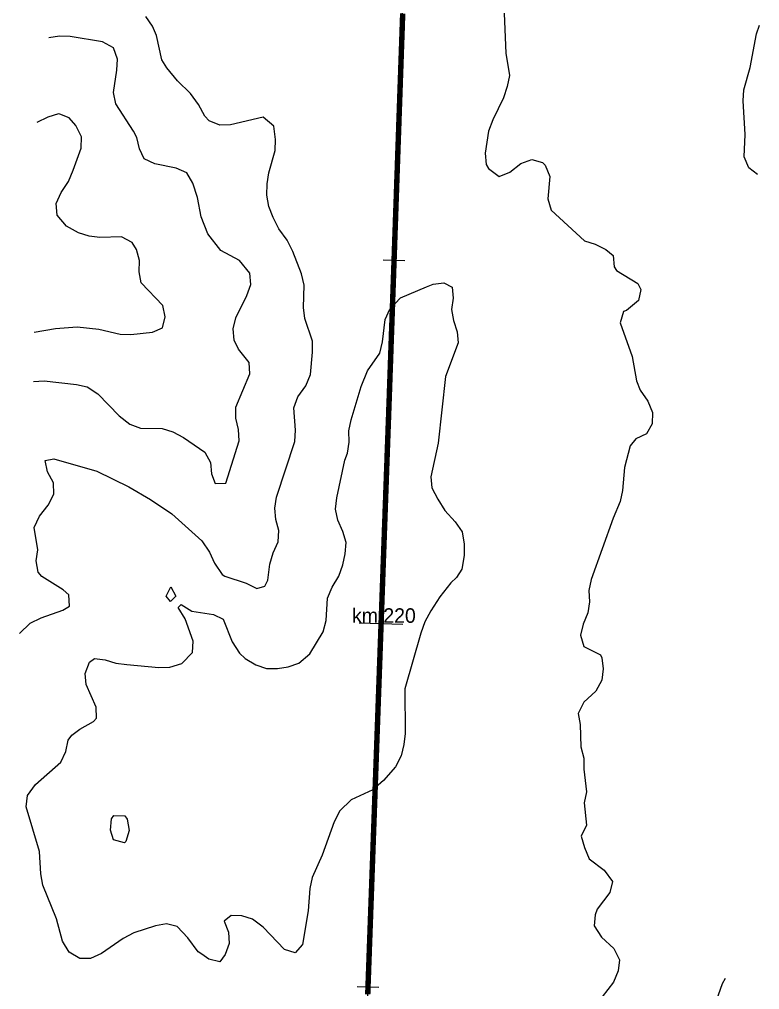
# Model space of a CAD drawing. Header units: metres. Extents: x 697254 to 930473, y 8023396 to 8227001.
# Drawn here: x 777368 to 779406, y 8150472 to 8153143 of the extents above; entities that cross this region are included whole.
import ezdxf

# ---------------------------------------------------------------- set-up
doc = ezdxf.new("R2010")
doc.units = ezdxf.units.M
for name, color, linetype in [('ALIGNMENT_FITTED', 4, 'Continuous'), ('CENTRELINE', 7, 'Continuous'), ('CHAINAGE', 7, 'Continuous'), ('CONTOUR_10M', 33, 'Continuous'), ('CONTOUR_INDEX_50M', 34, 'Continuous'), ('GRADE_0-4', 3, 'Continuous')]:
    doc.layers.add(name, color=color, linetype=linetype)

msp = doc.modelspace()

# ---------------------------------------------------------------- linework, layer by layer
at = {"layer": 'ALIGNMENT_FITTED'}
msp.add_line((778303.7, 8149803), (778452.1, 8153968.8), dxfattribs=at)
at = {"layer": 'CENTRELINE'}
msp.add_polyline3d([(778327.2, 8150469.2, 1307.1), (778327.6, 8150479.2, 1307), (778327.9, 8150489.2, 1306.9), (778328.3, 8150499.2, 1306.7), (778328.7, 8150509.2, 1306.7), (778329, 8150519.2, 1306.7), (778329.4, 8150529.2, 1306.7), (778329.7, 8150539.2, 1306.7), (778330.1, 8150549.2, 1306.7), (778330.5, 8150559.2, 1306.7), (778330.8, 8150569.2, 1306.7), (778331.2, 8150579.2, 1306.7), (778331.5, 8150589.2, 1306.8), (778331.9, 8150599.2, 1306.7), (778332.3, 8150609.2, 1306.6), (778332.6, 8150619.1, 1306.5), (778333, 8150629.1, 1306.5), (778333.3, 8150639.1, 1306.6), (778333.7, 8150649.1, 1306.8), (778334.1, 8150659.1, 1306.8), (778334.4, 8150669.1, 1306.8), (778334.8, 8150679.1, 1306.8), (778335.1, 8150689.1, 1306.9), (778335.5, 8150699.1, 1307.3), (778335.9, 8150709.1, 1307.6), (778336.2, 8150719.1, 1307.9), (778336.6, 8150729.1, 1307.9), (778336.9, 8150739.1, 1307.9), (778337.3, 8150749.1, 1307.9), (778337.7, 8150759.1, 1307.9), (778338, 8150769.1, 1308), (778338.4, 8150779.1, 1308), (778338.7, 8150789.1, 1307.9), (778339.1, 8150799.1, 1307.7), (778339.5, 8150809.1, 1307.6), (778339.8, 8150819.1, 1307.7), (778340.2, 8150829.1, 1307.9), (778340.5, 8150839.1, 1308), (778340.9, 8150849.1, 1308.1), (778341.3, 8150859.1, 1308.3), (778341.6, 8150869.1, 1308.4), (778342, 8150879.1, 1308.5), (778342.3, 8150889.1, 1308.5), (778342.7, 8150899.1, 1308.6), (778343.1, 8150909.1, 1308.7), (778343.4, 8150919.1, 1308.8), (778343.8, 8150929.1, 1308.9), (778344.2, 8150939.1, 1309), (778344.5, 8150949.1, 1309.1), (778344.9, 8150959.1, 1309.2), (778345.2, 8150969.1, 1309.3), (778345.6, 8150979.1, 1309.4), (778346, 8150989.1, 1309.5), (778346.3, 8150999.1, 1309.6), (778346.7, 8151009.1, 1309.8), (778347, 8151019.1, 1310), (778347.4, 8151029.1, 1310.2), (778347.8, 8151039.1, 1310.3), (778348.1, 8151049.1, 1310.5), (778348.5, 8151059.1, 1310.6), (778348.8, 8151069.1, 1310.6), (778349.2, 8151079.1, 1310.7), (778349.6, 8151089.1, 1310.8), (778349.9, 8151099.1, 1311.1), (778350.3, 8151109.1, 1311.3), (778350.6, 8151119.1, 1311.6), (778351, 8151129.1, 1311.6), (778351.4, 8151139.1, 1311.7), (778351.7, 8151149.1, 1311.7), (778352.1, 8151159.1, 1311.8), (778352.4, 8151169.1, 1311.8), (778352.8, 8151179.1, 1311.9), (778353.2, 8151189.1, 1311.9), (778353.5, 8151199.1, 1312), (778353.9, 8151209.1, 1312), (778354.2, 8151219.1, 1312.1), (778354.6, 8151229.1, 1312.3), (778355, 8151239.1, 1312.4), (778355.3, 8151249.1, 1312.4), (778355.7, 8151259.1, 1312.3), (778356, 8151269.1, 1312.2), (778356.4, 8151279.1, 1312.2), (778356.8, 8151289.1, 1312.2), (778357.1, 8151299.1, 1312.3), (778357.5, 8151309.1, 1312.3), (778357.8, 8151319.1, 1312.4), (778358.2, 8151329.1, 1312.5), (778358.6, 8151339.1, 1312.7), (778358.9, 8151349.1, 1313), (778359.3, 8151359.1, 1313.2), (778359.6, 8151369.1, 1313.3), (778360, 8151379.1, 1313.4), (778360.4, 8151389.1, 1313.4), (778360.7, 8151399.1, 1313.6), (778361.1, 8151409.1, 1313.8), (778361.4, 8151419.1, 1314), (778361.8, 8151429.1, 1314.2), (778362.2, 8151439.1, 1314.4), (778362.5, 8151449.1, 1314.6), (778362.9, 8151459.1, 1314.7), (778363.2, 8151469.1, 1314.6), (778363.6, 8151479.1, 1314.4), (778364, 8151489.1, 1314.3), (778364.3, 8151499.1, 1314.3), (778364.7, 8151509.1, 1314.2), (778365.1, 8151519.1, 1314.1), (778365.4, 8151529.1, 1314.1), (778365.8, 8151539.1, 1314), (778366.1, 8151549.1, 1313.9), (778366.5, 8151559.1, 1313.8), (778366.9, 8151569.1, 1313.7), (778367.2, 8151579.1, 1313.6), (778367.6, 8151589.1, 1313.8), (778367.9, 8151599.1, 1314), (778368.3, 8151609.1, 1314.2), (778368.7, 8151619.1, 1314.4), (778369, 8151629.1, 1314.5), (778369.4, 8151639.1, 1314.7), (778369.7, 8151649.1, 1314.3), (778370.1, 8151659.1, 1313.9), (778370.5, 8151669.1, 1313.4), (778370.8, 8151679.1, 1313.2), (778371.2, 8151689.1, 1312.9), (778371.5, 8151699.1, 1312.7), (778371.9, 8151709.1, 1312.6), (778372.3, 8151719, 1312.5), (778372.6, 8151729, 1312.4), (778373, 8151739, 1312.3), (778373.3, 8151749, 1312.1), (778373.7, 8151759, 1311.8), (778374.1, 8151769, 1311.7), (778374.4, 8151779, 1311.5), (778374.8, 8151789, 1311.4), (778375.1, 8151799, 1311.3), (778375.5, 8151809, 1311.2), (778375.9, 8151819, 1311.2), (778376.2, 8151829, 1311.1), (778376.6, 8151839, 1310.9), (778376.9, 8151849, 1310.7), (778377.3, 8151859, 1310.6), (778377.7, 8151869, 1310.6), (778378, 8151879, 1310.6), (778378.4, 8151889, 1310.5), (778378.7, 8151899, 1310.5), (778379.1, 8151909, 1310.5), (778379.5, 8151919, 1310.5), (778379.8, 8151929, 1310.6), (778380.2, 8151939, 1310.7), (778380.5, 8151949, 1310.7), (778380.9, 8151959, 1310.7), (778381.3, 8151969, 1310.8), (778381.6, 8151979, 1310.8), (778382, 8151989, 1310.9), (778382.4, 8151999, 1310.9), (778382.7, 8152009, 1311), (778383.1, 8152019, 1311), (778383.4, 8152029, 1310.9), (778383.8, 8152039, 1310.9), (778384.2, 8152049, 1311.1), (778384.5, 8152059, 1311.3), (778384.9, 8152069, 1311.5), (778385.2, 8152079, 1311.5), (778385.6, 8152089, 1311.5), (778386, 8152099, 1311.5), (778386.3, 8152109, 1311.6), (778386.7, 8152119, 1311.6), (778387, 8152129, 1311.7), (778387.4, 8152139, 1311.8), (778387.7, 8152149, 1312), (778388.1, 8152159, 1312.2), (778388.4, 8152169, 1312), (778388.8, 8152179, 1311.7), (778389.1, 8152189, 1311.4), (778389.5, 8152199, 1311.2), (778389.8, 8152209, 1310.9), (778390.2, 8152219, 1310.7), (778390.5, 8152229, 1310.6), (778390.9, 8152239, 1310.6), (778391.2, 8152249, 1310.6), (778391.6, 8152259, 1310.7), (778391.9, 8152269, 1310.9), (778392.3, 8152279, 1311.2), (778392.6, 8152289, 1311.2), (778393, 8152299, 1311), (778393.4, 8152309, 1310.8), (778393.7, 8152319, 1310.6), (778394.1, 8152329, 1310.4), (778394.4, 8152339, 1310.2), (778394.8, 8152349, 1310), (778395.1, 8152359, 1309.8), (778395.5, 8152369, 1309.5), (778395.8, 8152379, 1309.4), (778396.2, 8152389, 1309.4), (778396.5, 8152399, 1309.5), (778396.9, 8152409, 1309.5), (778397.2, 8152419, 1309.2), (778397.6, 8152429, 1308.9), (778397.9, 8152439, 1308.5), (778398.3, 8152449, 1308.4), (778398.6, 8152459, 1308.2), (778399, 8152469, 1308.1), (778399.3, 8152479, 1308.3), (778399.7, 8152489, 1308.5), (778400, 8152499, 1308.8), (778400.4, 8152509, 1308.5), (778400.7, 8152519, 1308.2), (778401.1, 8152529, 1307.8), (778401.4, 8152539, 1307.5), (778401.8, 8152549, 1307.1), (778402.1, 8152559, 1306.8), (778402.5, 8152569, 1306.7), (778402.8, 8152579, 1306.7), (778403.2, 8152589, 1306.7), (778403.5, 8152599, 1306.6), (778403.9, 8152609, 1306.6), (778404.2, 8152619, 1306.6), (778404.6, 8152629, 1306.5), (778404.9, 8152639, 1306.4), (778405.3, 8152649, 1306.3), (778405.6, 8152659, 1306.2), (778406, 8152669, 1306.3), (778406.3, 8152679, 1306.3), (778406.7, 8152689, 1306.3), (778407, 8152699, 1306.4), (778407.4, 8152709, 1306.4), (778407.7, 8152719, 1306.4), (778408.1, 8152729, 1306.3), (778408.4, 8152739, 1306.3), (778408.8, 8152749, 1306.3), (778409.1, 8152759, 1306.1), (778409.5, 8152769, 1306), (778409.8, 8152779, 1305.9), (778410.2, 8152789, 1305.9), (778410.5, 8152799, 1305.9), (778410.9, 8152809, 1305.9), (778411.2, 8152819, 1305.9), (778411.6, 8152829, 1305.8), (778411.9, 8152839, 1305.7), (778412.3, 8152849, 1305.9), (778412.6, 8152859, 1306.1), (778413, 8152869, 1306.2), (778413.3, 8152879, 1306.3), (778413.7, 8152889, 1306.4), (778414, 8152899, 1306.5), (778414.4, 8152909, 1306.5), (778414.7, 8152919, 1306.4), (778415.1, 8152929, 1306.4), (778415.4, 8152939, 1306.5), (778415.8, 8152949, 1306.7), (778416.1, 8152959, 1306.9), (778416.5, 8152969, 1307.1), (778416.8, 8152979, 1307.3), (778417.2, 8152989, 1307.5), (778417.5, 8152999, 1307.8), (778417.9, 8153009, 1308), (778418.2, 8153019, 1308.2), (778418.6, 8153029, 1308.4), (778418.9, 8153039, 1308.5), (778419.3, 8153049, 1308.6), (778419.6, 8153059, 1308.6), (778420, 8153069, 1308.5), (778420.3, 8153079, 1308.5), (778420.7, 8153089, 1308.5), (778421, 8153099, 1308.5), (778421.4, 8153109, 1308.5), (778421.7, 8153119, 1308.5), (778422.1, 8153129, 1308.5), (778422.4, 8153139, 1308.6), (778422.8, 8153149, 1308.6)], dxfattribs=at)
at = {"layer": 'CHAINAGE'}
for p, q in [((778429.3, 8152477.9), (778369.3, 8152480)), ((778423.6, 8151476.9), (778303.6, 8151481.2)), ((778357.6, 8150478.1), (778297.6, 8150480.2))]:
    msp.add_line(p, q, dxfattribs=at)
at = {"layer": 'CONTOUR_10M'}
for points, elevation in [([(777406.6, 8152146.6), (777436.2, 8152147.8), (777525, 8152138.1), (777554.6, 8152131.4), (777584, 8152111.9), (777642.5, 8152051.5), (777671.8, 8152028.3), (777701.3, 8152017.3), (777760.6, 8152016.5), (777790.1, 8152007.4), (777819.6, 8151991.7), (777878.3, 8151951.5), (777894.3, 8151922.8), (777896.8, 8151892), (777906.9, 8151865.6), (777936.5, 8151866.7), (777972.5, 8151983.3), (777971.5, 8152014.1), (777964.1, 8152044.9), (777963.7, 8152075.7), (778002.1, 8152167.5), (778000.3, 8152198.2), (777971, 8152234.8), (777959.3, 8152260.3), (777956.1, 8152291.1), (777963.8, 8152321.8), (777994.2, 8152382.9), (778005.1, 8152413.5), (778002.3, 8152444.3), (777974.2, 8152479), (777922.5, 8152506.9), (777886.2, 8152553), (777868.1, 8152599.8), (777857.9, 8152652.4), (777845.5, 8152692.4), (777829.1, 8152720.8), (777799.6, 8152733.3), (777740.5, 8152745), (777711, 8152759.2), (777698.8, 8152786.6), (777691.5, 8152817.5), (777682.4, 8152835.5), (777633.1, 8152910.5), (777626.9, 8152941.4), (777636.5, 8153002.8), (777638.2, 8153033.5), (777626.9, 8153064.4), (777596.6, 8153081.3), (777507.9, 8153096.2), (777478.3, 8153097.1), (777448.5, 8153092.4)], 1290), ([(777408.3, 8152282.3), (777467.7, 8152291.9), (777527.1, 8152297.1), (777586.3, 8152289.9), (777645.4, 8152276.4), (777675.1, 8152275.6), (777734.4, 8152281.8), (777762.1, 8152293.6), (777769.3, 8152324.3), (777763.2, 8152355.1), (777703.2, 8152417.4), (777697.7, 8152448.3), (777698.3, 8152479), (777690.4, 8152509.9), (777678.4, 8152529), (777648.9, 8152544.3), (777589.6, 8152542.4), (777560, 8152546.3), (777530.5, 8152555.3), (777497.5, 8152573.9), (777471.8, 8152603.9), (777469.1, 8152635.8), (777482.4, 8152666.4), (777502.8, 8152696.9), (777516.2, 8152727.5), (777538.2, 8152788.7), (777539, 8152819.5), (777523.4, 8152850.4), (777505, 8152872.1), (777479.2, 8152881.8), (777475.5, 8152883), (777445.7, 8152873.5), (777415.9, 8152858.9)], 1280), ([(778488.4, 8152407.2), (778506.9, 8152413.7), (778536.6, 8152418.1), (778559.1, 8152406.2), (778562.2, 8152375.4), (778557.6, 8152344.7), (778563.1, 8152313.9), (778572.8, 8152283), (778575.4, 8152252.2), (778540.5, 8152160.4), (778521.2, 8151976.1), (778500.2, 8151884.1), (778503.2, 8151853.3), (778519.7, 8151822.3), (778539.2, 8151791.3), (778567.2, 8151760.2), (778587, 8151732.5), (778592, 8151698.3), (778591.9, 8151667.6), (778585.6, 8151629.5), (778571.4, 8151606.3), (778555.5, 8151591.8), (778525.3, 8151553.3), (778500.6, 8151515), (778484.1, 8151484.4), (778473.1, 8151453.8), (778428.7, 8151300.6), (778430.1, 8151177.5), (778426.5, 8151146.8), (778418.7, 8151116.1), (778403.3, 8151085.6), (778370.5, 8151047.9), (778340.5, 8151022.2), (778280.8, 8150994.6), (778249.6, 8150964.6), (778234.4, 8150934), (778201.5, 8150842.1), (778174.2, 8150781), (778167.1, 8150750.3), (778162.5, 8150688.9), (778147.1, 8150596.8), (778127.1, 8150573.3), (778097.6, 8150582.4), (778039.1, 8150644), (778009.7, 8150666.6), (777980.2, 8150675.6), (777950.6, 8150676.3), (777931.4, 8150661.1), (777943.6, 8150630.2), (777945, 8150599.4), (777934.6, 8150568.8), (777919.3, 8150549.3), (777889.7, 8150556), (777869.7, 8150569.7), (777860.3, 8150576.6), (777831.2, 8150614.9), (777802, 8150646), (777772.4, 8150653.8), (777742.7, 8150647.9), (777683.2, 8150629.1), (777653.3, 8150613.4), (777593.5, 8150572.2), (777563.7, 8150558.3), (777534, 8150558.3), (777504.6, 8150575.4), (777486.7, 8150605.4), (777470.2, 8150667.2), (777432.4, 8150759.9), (777427, 8150790.8), (777422.8, 8150852.3), (777386.8, 8150975.8), (777390.6, 8151006.6), (777411.9, 8151037), (777481.8, 8151098.4), (777495.9, 8151128.2), (777502.2, 8151158.9), (777512.4, 8151172.8), (777534.4, 8151189.2), (777572.2, 8151210.2), (777579.8, 8151219.4), (777579.4, 8151250.2), (777551.6, 8151312.1), (777549, 8151342.8), (777561, 8151373.5), (777574.5, 8151383.4), (777604.1, 8151380.1), (777633.6, 8151371.2), (777663.2, 8151367), (777752, 8151358.9), (777781.7, 8151360.1), (777814.9, 8151370.1), (777844.5, 8151400.5), (777846, 8151431.2), (777823.8, 8151493.1), (777805.4, 8151524.1), (777813.6, 8151532.8), (777843, 8151513.6), (777902.1, 8151504.9), (777928.5, 8151491.7), (777953.8, 8151429.8), (777974.2, 8151398.8), (777989.5, 8151383.8), (778018.9, 8151366.4), (778048.4, 8151356.6), (778078.1, 8151356.2), (778107.8, 8151361), (778137.5, 8151371.1), (778167.4, 8151396.3), (778204.2, 8151457.3), (778212, 8151488), (778215.9, 8151549.4), (778228.9, 8151580), (778247.7, 8151610.6), (778258.5, 8151641.2), (778264.7, 8151671.8), (778267.3, 8151702.6), (778258.1, 8151733.5), (778244.5, 8151764.4), (778237.9, 8151795.2), (778241.6, 8151826), (778263.4, 8151929.7), (778271.2, 8151948.6), (778275.3, 8151979.3), (778274.8, 8152010.1), (778280.8, 8152040.8), (778308.6, 8152132.7), (778326, 8152175.8), (778359.8, 8152224.3), (778367.1, 8152255), (778375.1, 8152316.4), (778387.5, 8152345), (778417.5, 8152376.6), (778488.4, 8152407.2)], 1310), ([(777771.5, 8151555.3), (777784.6, 8151581.1), (777798.7, 8151554.9), (777784, 8151540.6), (777771.5, 8151555.3)], 1310), ([(777621.5, 8150942), (777628.1, 8150951.8), (777657.7, 8150950.8), (777664.1, 8150941.5), (777669.9, 8150910.6), (777660.7, 8150880), (777656.8, 8150876.2), (777627.2, 8150884.8), (777618.9, 8150911.3), (777621.5, 8150942)], 1320)]:
    msp.add_lwpolyline(points, dxfattribs=dict(at, elevation=elevation))
at = {"layer": 'CONTOUR_INDEX_50M', "elevation": 1300}
for points in [[(778700.8, 8153204.2), (778707, 8153050.3), (778717.4, 8152988.6), (778711, 8152957.9), (778700.3, 8152927.3), (778671.1, 8152866.2), (778659.7, 8152835.6), (778649.9, 8152774.2), (778653.1, 8152743.4), (778659.3, 8152732.2), (778688.7, 8152710.6), (778718.5, 8152722.7), (778748.5, 8152746.1), (778778.3, 8152757.3), (778807.8, 8152749.2), (778815.7, 8152741.2), (778828.6, 8152710.3), (778822.5, 8152648.9), (778832, 8152618), (778923.6, 8152533.4), (778953.2, 8152524.1), (778982.5, 8152509.1), (779002.9, 8152492.7), (779005.5, 8152461.9), (779011.4, 8152451.3), (779070.2, 8152415.5), (779078.4, 8152399.4), (779071.9, 8152368.8), (779039.6, 8152341.2), (779031.3, 8152338.5), (779022.2, 8152307.9), (779054.7, 8152215.2), (779066.7, 8152148), (779077.2, 8152122.6), (779098.1, 8152091.6), (779110.7, 8152060.6), (779110.1, 8152029.9), (779094.5, 8152001.7), (779064.6, 8151988.8), (779049.4, 8151969.2), (779034, 8151909.4), (779028.6, 8151846.4), (779022.1, 8151815.7), (779002.5, 8151770.4), (778942.4, 8151601.4), (778936, 8151570.8), (778937.1, 8151540), (778932.6, 8151509.3), (778920.3, 8151478.7), (778912.6, 8151448), (778921.8, 8151417.1), (778967.9, 8151393.6), (778971.5, 8151385.7), (778975.1, 8151354.9), (778971.8, 8151324.2), (778954.8, 8151293.7), (778921.4, 8151263.4), (778906.1, 8151232.8), (778911.6, 8151202), (778913.2, 8151140.4), (778922, 8151109.5), (778921.9, 8151078.8), (778929, 8151017.2), (778923, 8150986.5), (778928.7, 8150924.9), (778914.8, 8150894.3), (778923.4, 8150863.4), (778936.7, 8150832.5), (778977.5, 8150801.2), (779000.7, 8150770.1), (778993.2, 8150739.5), (778958.7, 8150693.5), (778952.7, 8150678.5), (778950.7, 8150647.8), (778970.5, 8150616.7), (779004.7, 8150585.5), (779020.4, 8150554.6), (779015.9, 8150523.9), (779003.2, 8150493.3), (778956.7, 8150432.4)], [(777367.9, 8151453), (777397.9, 8151480.6), (777427.7, 8151495.9), (777487.3, 8151516.6), (777506.2, 8151528), (777503.8, 8151558.8), (777488, 8151572.9), (777429.2, 8151609.6), (777419.3, 8151621.4), (777414, 8151652.2), (777418.3, 8151682.9), (777408.5, 8151744.6), (777423.4, 8151775.1), (777447.5, 8151805.6), (777462.4, 8151836.1), (777461.9, 8151866.9), (777445.1, 8151897.9), (777438.9, 8151928.7), (777463.1, 8151932.9), (777581.2, 8151899.3), (777669.6, 8151856.6), (777728.4, 8151821.7), (777787.2, 8151781.6), (777870, 8151707.8), (777890.8, 8151676.7), (777904.6, 8151645.8), (777926.4, 8151614.8), (777933.2, 8151610.2), (777992.2, 8151591), (778021.7, 8151576.5), (778043.3, 8151582.5), (778051.6, 8151599), (778057.4, 8151643.8), (778066.8, 8151674.4), (778080.7, 8151705), (778081.9, 8151735.8), (778073.6, 8151766.6), (778070.9, 8151797.4), (778075.3, 8151828.1), (778126, 8151981.3), (778127.9, 8152012), (778123.2, 8152073.6), (778134.8, 8152104.2), (778156.5, 8152134.7), (778169.3, 8152165.3), (778174.7, 8152226.7), (778175, 8152257.5), (778154.1, 8152319.3), (778150.2, 8152350.1), (778152.2, 8152411.6), (778144.2, 8152442.4), (778120.8, 8152504.3), (778104.9, 8152535.2), (778082.3, 8152566.3), (778066.1, 8152597.3), (778054.3, 8152628.2), (778048.9, 8152659), (778049.9, 8152689.8), (778054.9, 8152720.4), (778071.6, 8152781.7), (778073, 8152812.5), (778068, 8152849.2), (778038.6, 8152873.3), (777949.4, 8152852.6), (777919.7, 8152851.5), (777890.3, 8152863.7), (777878.8, 8152876.6), (777861.2, 8152908.9), (777839, 8152938.6), (777802.8, 8152974), (777773.6, 8153009.1), (777759.6, 8153031.9), (777745.1, 8153098.2), (777733.9, 8153124.5), (777716.1, 8153150.5)], [(779400.3, 8152715.8), (779375.7, 8152733.9), (779363.1, 8152764.8), (779366.2, 8152826.3), (779360.3, 8152918.7), (779362.3, 8152949.4), (779379.4, 8153010.7), (779397.3, 8153102.7), (779405.7, 8153126.9)], [(779281.3, 8150427), (779303.1, 8150489.3), (779311.9, 8150503.8)]]:
    msp.add_lwpolyline(points, dxfattribs=at)
at = {"layer": 'GRADE_0-4', "const_width": 15}
msp.add_lwpolyline([(778326.9, 8150459.2), (778327.2, 8150469.2), (778327.6, 8150479.2), (778327.9, 8150489.2), (778328.3, 8150499.2), (778328.7, 8150509.2), (778329, 8150519.2), (778329.4, 8150529.2), (778329.7, 8150539.2), (778330.1, 8150549.2), (778330.5, 8150559.2), (778330.8, 8150569.2), (778331.2, 8150579.2), (778331.5, 8150589.2), (778331.9, 8150599.2), (778332.3, 8150609.2), (778332.6, 8150619.1), (778333, 8150629.1), (778333.3, 8150639.1), (778333.7, 8150649.1), (778334.1, 8150659.1), (778334.4, 8150669.1), (778334.8, 8150679.1), (778335.1, 8150689.1), (778335.5, 8150699.1), (778335.9, 8150709.1), (778336.2, 8150719.1), (778336.6, 8150729.1), (778336.9, 8150739.1), (778337.3, 8150749.1), (778337.7, 8150759.1), (778338, 8150769.1), (778338.4, 8150779.1), (778338.7, 8150789.1), (778339.1, 8150799.1), (778339.5, 8150809.1), (778339.8, 8150819.1), (778340.2, 8150829.1), (778340.5, 8150839.1), (778340.9, 8150849.1), (778341.3, 8150859.1), (778341.6, 8150869.1), (778342, 8150879.1), (778342.3, 8150889.1), (778342.7, 8150899.1), (778343.1, 8150909.1), (778343.4, 8150919.1), (778343.8, 8150929.1), (778344.2, 8150939.1), (778344.5, 8150949.1), (778344.9, 8150959.1), (778345.2, 8150969.1), (778345.6, 8150979.1), (778346, 8150989.1), (778346.3, 8150999.1), (778346.7, 8151009.1), (778347, 8151019.1), (778347.4, 8151029.1), (778347.8, 8151039.1), (778348.1, 8151049.1), (778348.5, 8151059.1), (778348.8, 8151069.1), (778349.2, 8151079.1), (778349.6, 8151089.1), (778349.9, 8151099.1), (778350.3, 8151109.1), (778350.6, 8151119.1), (778351, 8151129.1), (778351.4, 8151139.1), (778351.7, 8151149.1), (778352.1, 8151159.1), (778352.4, 8151169.1), (778352.8, 8151179.1), (778353.2, 8151189.1), (778353.5, 8151199.1), (778353.9, 8151209.1), (778354.2, 8151219.1), (778354.6, 8151229.1), (778355, 8151239.1), (778355.3, 8151249.1), (778355.7, 8151259.1), (778356, 8151269.1), (778356.4, 8151279.1), (778356.8, 8151289.1), (778357.1, 8151299.1), (778357.5, 8151309.1), (778357.8, 8151319.1), (778358.2, 8151329.1), (778358.6, 8151339.1), (778358.9, 8151349.1), (778359.3, 8151359.1), (778359.6, 8151369.1), (778360, 8151379.1), (778360.4, 8151389.1), (778360.7, 8151399.1), (778361.1, 8151409.1), (778361.4, 8151419.1), (778361.8, 8151429.1), (778362.2, 8151439.1), (778362.5, 8151449.1), (778362.9, 8151459.1), (778363.2, 8151469.1), (778363.6, 8151479.1), (778364, 8151489.1), (778364.3, 8151499.1), (778364.7, 8151509.1), (778365.1, 8151519.1), (778365.4, 8151529.1), (778365.8, 8151539.1), (778366.1, 8151549.1), (778366.5, 8151559.1), (778366.9, 8151569.1), (778367.2, 8151579.1), (778367.6, 8151589.1), (778367.9, 8151599.1), (778368.3, 8151609.1), (778368.7, 8151619.1), (778369, 8151629.1), (778369.4, 8151639.1), (778369.7, 8151649.1), (778370.1, 8151659.1), (778370.5, 8151669.1), (778370.8, 8151679.1), (778371.2, 8151689.1), (778371.5, 8151699.1), (778371.9, 8151709.1), (778372.3, 8151719), (778372.6, 8151729), (778373, 8151739), (778373.3, 8151749), (778373.7, 8151759), (778374.1, 8151769), (778374.4, 8151779), (778374.8, 8151789), (778375.1, 8151799), (778375.5, 8151809), (778375.9, 8151819), (778376.2, 8151829), (778376.6, 8151839), (778376.9, 8151849), (778377.3, 8151859), (778377.7, 8151869), (778378, 8151879), (778378.4, 8151889), (778378.7, 8151899), (778379.1, 8151909), (778379.5, 8151919), (778379.8, 8151929), (778380.2, 8151939), (778380.5, 8151949), (778380.9, 8151959), (778381.3, 8151969), (778381.6, 8151979), (778382, 8151989), (778382.4, 8151999), (778382.7, 8152009), (778383.1, 8152019), (778383.4, 8152029), (778383.8, 8152039), (778384.2, 8152049), (778384.5, 8152059), (778384.9, 8152069), (778385.2, 8152079), (778385.6, 8152089), (778386, 8152099), (778386.3, 8152109), (778386.7, 8152119), (778387, 8152129), (778387.4, 8152139), (778387.7, 8152149), (778388.1, 8152159), (778388.4, 8152169), (778388.8, 8152179), (778389.1, 8152189), (778389.5, 8152199), (778389.8, 8152209), (778390.2, 8152219), (778390.5, 8152229), (778390.9, 8152239), (778391.2, 8152249), (778391.6, 8152259), (778391.9, 8152269), (778392.3, 8152279), (778392.6, 8152289), (778393, 8152299), (778393.4, 8152309), (778393.7, 8152319), (778394.1, 8152329), (778394.4, 8152339), (778394.8, 8152349), (778395.1, 8152359), (778395.5, 8152369), (778395.8, 8152379), (778396.2, 8152389), (778396.5, 8152399), (778396.9, 8152409), (778397.2, 8152419), (778397.6, 8152429), (778397.9, 8152439), (778398.3, 8152449), (778398.6, 8152459), (778399, 8152469), (778399.3, 8152479), (778399.7, 8152489), (778400, 8152499), (778400.4, 8152509), (778400.7, 8152519), (778401.1, 8152529), (778401.4, 8152539), (778401.8, 8152549), (778402.1, 8152559), (778402.5, 8152569), (778402.8, 8152579), (778403.2, 8152589), (778403.5, 8152599), (778403.9, 8152609), (778404.2, 8152619), (778404.6, 8152629), (778404.9, 8152639), (778405.3, 8152649), (778405.6, 8152659), (778406, 8152669), (778406.3, 8152679), (778406.7, 8152689), (778407, 8152699), (778407.4, 8152709), (778407.7, 8152719), (778408.1, 8152729), (778408.4, 8152739), (778408.8, 8152749), (778409.1, 8152759), (778409.5, 8152769), (778409.8, 8152779), (778410.2, 8152789), (778410.5, 8152799), (778410.9, 8152809), (778411.2, 8152819), (778411.6, 8152829), (778411.9, 8152839), (778412.3, 8152849), (778412.6, 8152859), (778413, 8152869), (778413.3, 8152879), (778413.7, 8152889), (778414, 8152899), (778414.4, 8152909), (778414.7, 8152919), (778415.1, 8152929), (778415.4, 8152939), (778415.8, 8152949), (778416.1, 8152959), (778416.5, 8152969), (778416.8, 8152979), (778417.2, 8152989), (778417.5, 8152999), (778417.9, 8153009), (778418.2, 8153019), (778418.6, 8153029), (778418.9, 8153039), (778419.3, 8153049), (778419.6, 8153059), (778420, 8153069), (778420.3, 8153079), (778420.7, 8153089), (778421, 8153099), (778421.4, 8153109), (778421.7, 8153119), (778422.1, 8153129), (778422.4, 8153139), (778422.8, 8153149), (778423.1, 8153159)], dxfattribs=at)

# ---------------------------------------------------------------- texts
at = {"layer": 'CHAINAGE'}
msp.add_text('km 220', height=40, dxfattribs=at).set_placement((778283.7, 8151482))

doc.saveas('drawing.dxf')
